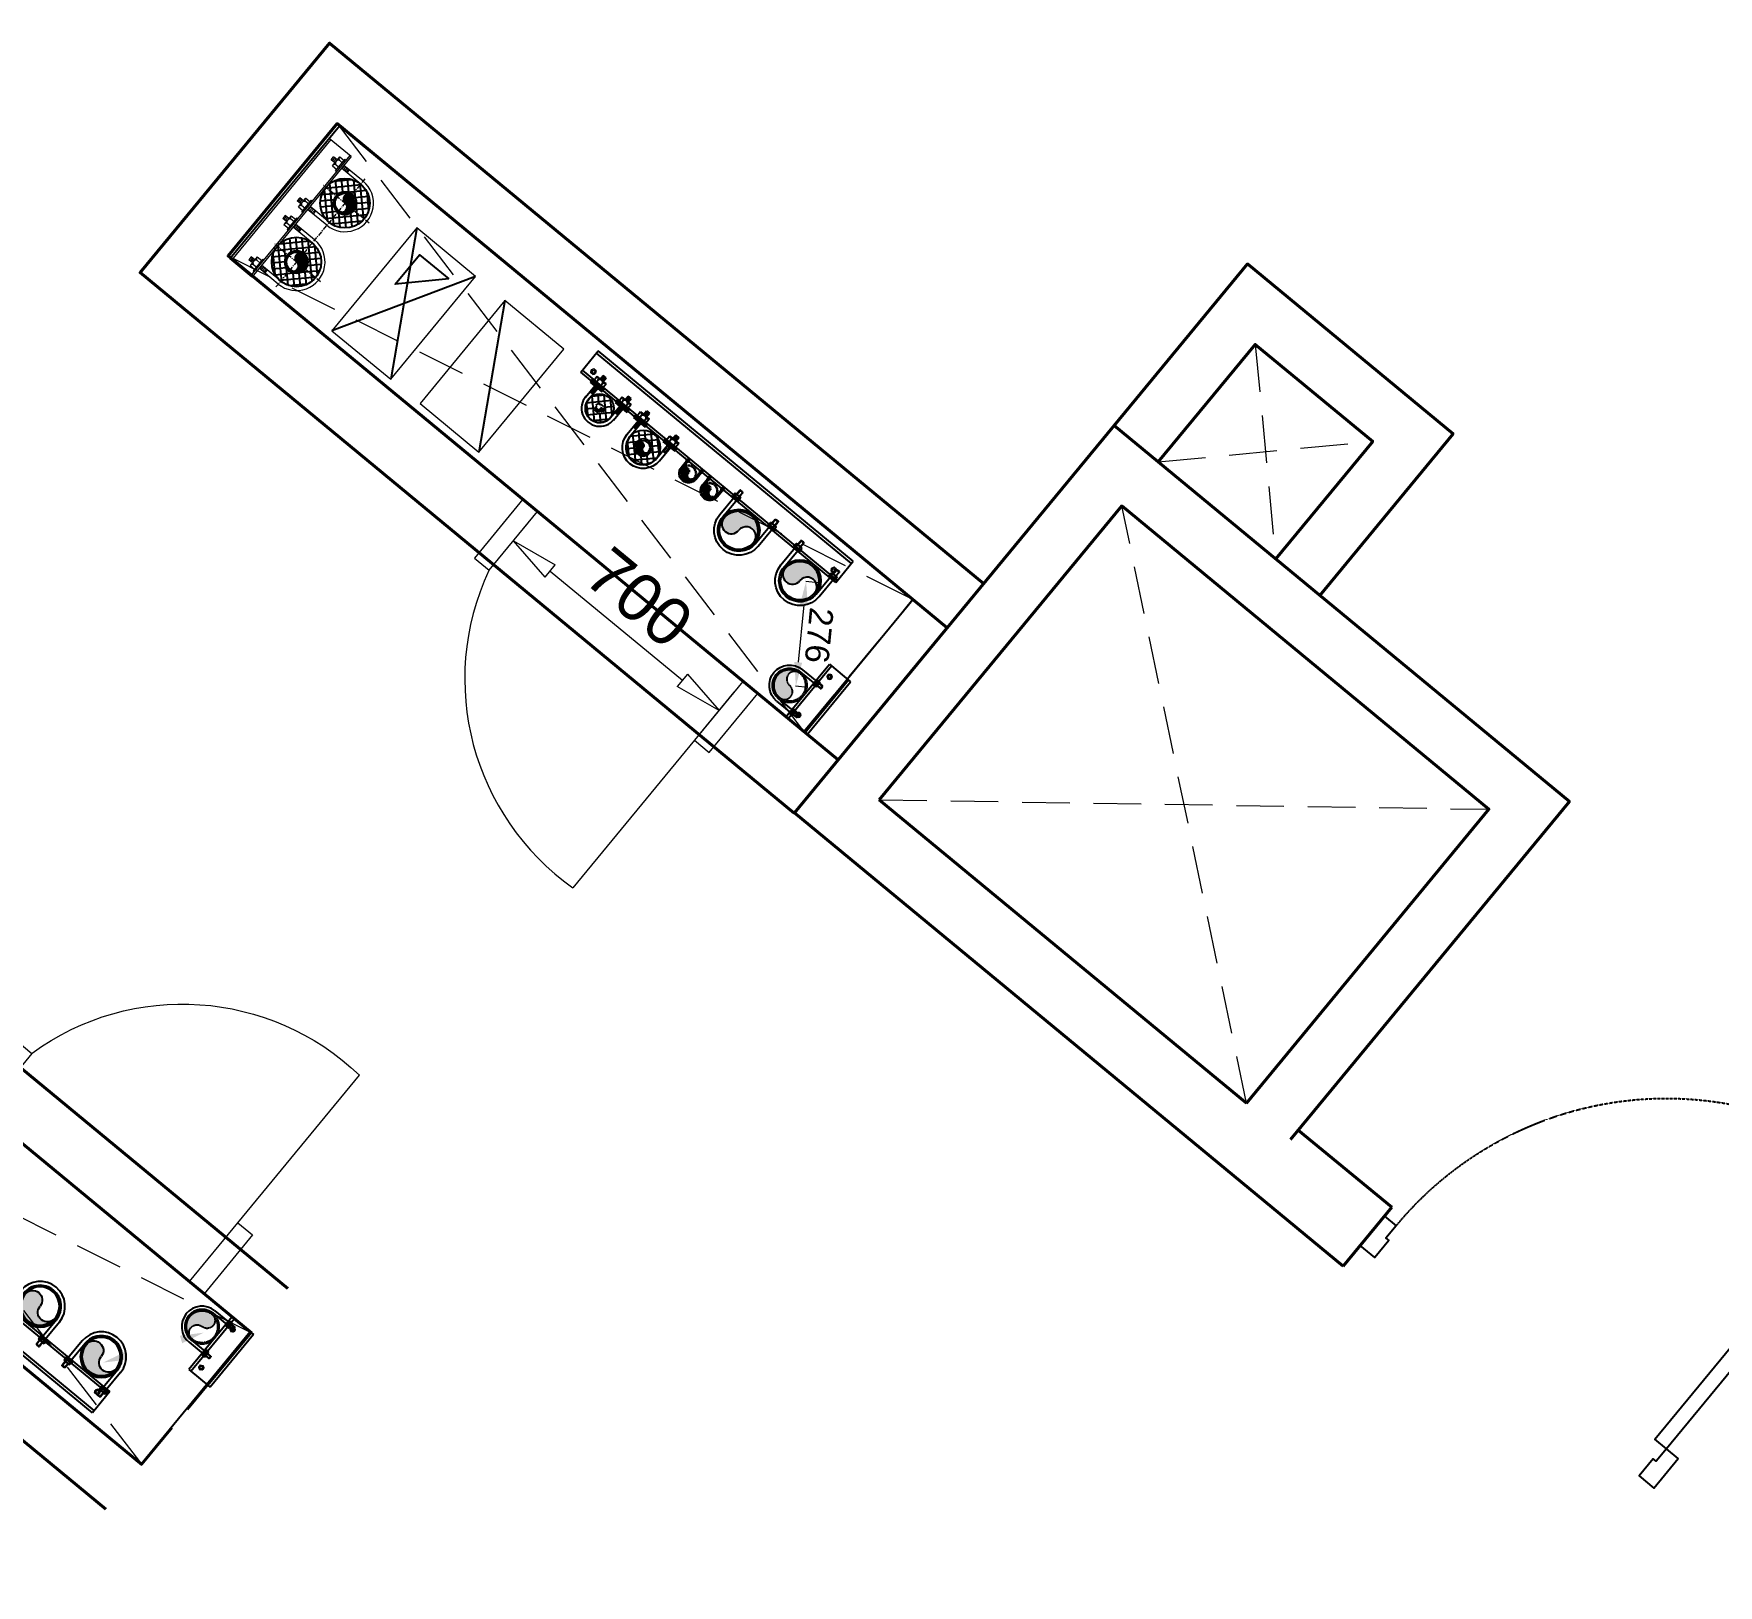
# Model space of a CAD drawing. Header units: millimetres. Extents: x -1307397 to 11565522512, y -626897 to 1138105.
# Drawn here: x 154376 to 158799, y 121976 to 126048 of the extents above; entities that cross this region are included whole.
import ezdxf

# ---------------------------------------------------------------- set-up
doc = ezdxf.new("R2010")
doc.units = ezdxf.units.MM
doc.header["$MEASUREMENT"] = 0
doc.set_wipeout_variables(frame=1)
for name, pattern in [('ACAD_ISO14W100', [24, 12, -3, 0, -3, 0, -3, 0, -3]), ('CENTER', [2, 1.25, -0.25, 0.25, -0.25]), ('COLD_WATER', [10.5, 6.5, -2, 0, -2]), ('HIDDEN', [0.375, 0.25, -0.125]), ('TYPICAL 2 +1 BEDROOM FRONT$0$DASHED2', [9.525, 6.35, -3.175]), ('VENT', [3, 2, -1])]:
    doc.linetypes.add(name, pattern=pattern)
for name, color, linetype in [('dien tich thong thuy', 3, 'Continuous'), ('KT-Tuong', 1, 'Continuous'), ('M-CHILLEDWTR-35CHW', 63, 'CHW'), ('M-GENERAL-15', 6, 'Continuous'), ('MEP-00-GENERAL-15', 6, 'Continuous'), ('MEP-H-N-CWATR-50CW', 3, 'COLD_WATER'), ('MEP-H-N-DRAIN-70', 142, 'Continuous'), ('MEP-H-N-FITTING-35', 2, 'Continuous'), ('MEP-H-N-HWATR-50HW', 14, 'HWS'), ('MEP-H-N-HWATR-50HWR', 200, 'ACAD_ISO14W100'), ('MEP-H-N-VENT-35VE', 2, 'VENT'), ('MEP-M-DUCT-15', 6, 'Continuous'), ('MEP-M-DUCT-25', 7, 'Continuous'), ('SPE-MEP-General', 71, 'Continuous'), ('TYPICAL 2 +1 BEDROOM FRONT$0$A-_DOOR----_E-', 32, 'Continuous')]:
    doc.layers.add(name, color=color, linetype=linetype)
for name, color, linetype, lineweight in [('khung layout', 8, 'Continuous', 9), ('KT-lomo nuoc', 3, 'HIDDEN', 5), ('KT-Net cat', 1, 'Continuous', 40), ('KT-Net cua', 87, 'Continuous', 9), ('SPE-MEP-HVAC', 140, 'Continuous', 0), ('SPE-MEP-M-SLAB OPENING', 4, 'Continuous', 0), ('SPE-MEP-M-WALL OPENING', 81, 'Continuous', 0), ('SPE-MEP-Plumbing', 90, 'Continuous', 0)]:
    doc.layers.add(name, color=color, linetype=linetype, lineweight=lineweight)
doc.styles.add('AUDIT_D_220808132811-16', font='txt')
doc.styles.get("Standard").update_dxf_attribs({"font": 'arial.ttf'})
doc.linetypes.add('CHW', pattern='A,10,-3.4,["CHW",AUDIT_D_220808132811-16,S=1.8,R=0,X=-2.8,Y=-0.77],-3.4', length=16.8)
doc.linetypes.add('HWS', pattern='A,8.75,-0.785714,["HWS",Standard,S=3,R=0,X=0,Y=-1.5],-10.214286,8.75', length=28.5)
doc.dimstyles.new('SPE-DIM25', dxfattribs={"dimscale": 25, "dimtxt": 2.5, "dimasz": 2.5, "dimexe": 1.25, "dimexo": 0.625, "dimtad": 1, "dimdec": 0, "dimtxsty": 'Standard', "dimcen": 2.5, "dimadec": 0, "dimazin": 0, "dimtfac": 1, "dimtdec": 0, "dimtmove": 0, "dimatfit": 3, "dimldrblk": 'CLOSEDBLANK', "dimfxl": 1, "dimarcsym": 0})
doc.dimstyles.new('SPE-DIM50', dxfattribs={"dimscale": 50, "dimtxt": 2.5, "dimasz": 2.5, "dimexe": 1.25, "dimexo": 0.625, "dimtad": 1, "dimdec": 0, "dimtxsty": 'Standard', "dimblk": 'CLOSEDBLANK', "dimcen": 2.5, "dimadec": 0, "dimazin": 0, "dimtfac": 1, "dimtdec": 0, "dimtmove": 0, "dimatfit": 3, "dimldrblk": 'CLOSEDBLANK', "dimfxl": 1, "dimarcsym": 0})

# ---------------------------------------------------------------- blocks, each defined once
blk = doc.blocks.new('*U145')
at = {"layer": 'TYPICAL 2 +1 BEDROOM FRONT$0$A-_DOOR----_E-'}
for points in [[(80, 920), (40, 920), (40, 0), (80, 0)], [(0, 0), (0, 0), (0, 0), (40, 0), (40, -42), (50, -42), (50, -100), (0, -100), (0, -100), (0, -100)], [(1000, 0), (1000, 0), (1000, 0), (960, 0), (960, -42), (950, -42), (950, -100), (1000, -100), (1000, -100), (1000, -100)]]:
    blk.add_lwpolyline(points, close=True, dxfattribs=at)
at = {"layer": 'TYPICAL 2 +1 BEDROOM FRONT$0$A-_DOOR----_E-', "color": 8, "linetype": 'TYPICAL 2 +1 BEDROOM FRONT$0$DASHED2', "ltscale": 0.1}
blk.add_arc((40, 0), 920, 0, 90, dxfattribs=at)
blk = doc.blocks.new('PCCCCC')
at = {"layer": 'KT-Net cat'}
for p, q in [((-44180.3, -46642.8, 0), (-44287.5, -46772.8, 0)), ((-44287.5, -46772.8, 0), (-42846.6, -47962, 0)), ((-42964.7, -47605.2, 0), (-42719.3, -47807.8, 0)), ((-42846.7, -47962.1, 0), (-42719.3, -47807.8, 0))]:
    blk.add_line(p, q, dxfattribs=at)
at = {"layer": 'KT-Net cua', "xscale": -0.9999999999999997, "rotation": 320.4661600781523}
blk.add_blockref('*U145', (-41967.2, -48467.5), dxfattribs=at)
blk = doc.blocks.new('*U586')
at = {"color": 0}
blk.add_lwpolyline([(0, 0), (350, 0), (350, 200), (0, 200)], close=True, dxfattribs=at)
at = {"layer": 'MEP-M-DUCT-15'}
blk.add_lwpolyline([(50, 150), (150, 50), (50, 50), (50, 150)], dxfattribs=at)
for points in [[(50, 50), (50, 150), (150, 50), (50, 50)], [(150, 50), (300, 150), (50, 150), (150, 50)]]:
    blk.add_solid(points, dxfattribs=at)
at = {"layer": 'MEP-M-DUCT-25'}
for p, q in [((0, 200), (350, 0)), ((0, 0), (350, 200))]:
    blk.add_line(p, q, dxfattribs=at)
blk = doc.blocks.new('*U587')
at = {"color": 0}
blk.add_lwpolyline([(0, 0), (350, 0), (350, 200), (0, 200)], close=True, dxfattribs=at)
at = {"layer": 'MEP-M-DUCT-15'}
for points in [[(50, 50), (50, 150), (150, 50), (50, 50)], [(300, 150), (50, 150), (150, 50), (300, 150)]]:
    blk.add_solid(points, dxfattribs=at)
at = {"layer": 'MEP-M-DUCT-25'}
blk.add_line((0, 0), (350, 200), dxfattribs=at)
blk = doc.blocks.new('*U602')
at = {"color": 0, "linetype": 'Continuous'}
for p, q in [((-6.5, 3.8), (0, 7.5)), ((-6.5, -3.8), (-6.5, 3.8)), ((6.5, 3.8), (0, 7.5)), ((6.5, -3.8), (6.5, 3.8)), ((-6.5, -3.8), (0, -7.5)), ((6.5, -3.8), (0, -7.5))]:
    blk.add_line(p, q, dxfattribs=at)
for radius in [6.5, 3.4]:
    blk.add_circle((0, 0), radius, dxfattribs=at)
blk.add_arc((0, 0), 4, 250, 160, dxfattribs=at)
blk = doc.blocks.new('*U564')
at = {"layer": 'MEP-00-GENERAL-15'}
for p, q in [((-1567.7, 0), (-700, 0)), ((-1567.7, 0), (-1567.7, -72.2)), ((-700, 0), (-700, -72.2)), ((-1567.7, -7.2), (-700, -7.2)), ((-1567.7, -65), (-700, -65)), ((-1567.7, -72.2), (-700, -72.2))]:
    blk.add_line(p, q, dxfattribs=at)
at = {"layer": 'khung layout', "xscale": -1, "rotation": 270}
for p in [(-1542.7, -21.9), (-725, -21.9)]:
    blk.add_blockref('*U602', p, dxfattribs=at)
blk = doc.blocks.new('nut3f')
at = {"linetype": 'Continuous'}
for p, q in [((3.9, 14.7), (3, 13.1)), ((14.9, 7.5), (4.1, 7.5)), ((3.9, -14.7), (3, -13.1)), ((14.9, -7.5), (4.1, -7.5))]:
    blk.add_line(p, q, dxfattribs=at)
blk.add_lwpolyline([(0, -16.5), (3, -16.5), (3, 16.5), (0, 16.5)], close=True)
for points in [[(4.1, 15, 0.295391), (4.1, 7.5, 0.147477), (4.1, -7.5, 0.295391), (4.1, -15)], [(14.9, -15, 0.295391), (14.9, -7.5, 0.147477), (14.9, 7.5, 0.295391), (14.9, 15, 0.295391)]]:
    blk.add_lwpolyline(points, format="xyb", dxfattribs=at)
for points in [[(3, -13.1), (3, 13.1)], [(4.1, 15), (14.9, 15)], [(15.1, 14.7), (16, 13.1), (16, -13.1), (15.1, -14.7)], [(16, -13.1), (16, 13.1)], [(14.9, -15), (4.1, -15)]]:
    blk.add_lwpolyline(points, dxfattribs=at)
blk = doc.blocks.new('A$C7E1B1627')
for p, q in [((5.4, 9.9, 0), (5.4, -3.5, 0)), ((15.6, 9.9, 0), (5.4, 9.9, 0)), ((6.4, 9.9, 0), (6.4, -3.5, 0)), ((14.5, 9.9, 0), (14.5, -3.5, 0)), ((15.6, -3.5, 0), (15.6, 9.9, 0)), ((5.4, -3.5, 0), (15.6, -3.5, 0)), ((6.9, -5, 0), (5.4, -3.5, 0)), ((5.4, -3.5, 0), (15.6, -3.5, 0)), ((14, -5, 0), (6.9, -5, 0)), ((15.6, -3.5, 0), (14, -5, 0))]:
    blk.add_line(p, q)
at = {"xscale": 0.6346153849304894, "yscale": 0.6350852196133432, "zscale": 0.6346153849304894, "rotation": 270}
blk.add_blockref('nut3f', (10.5, 20, 0), dxfattribs=at)
blk = doc.blocks.new('M80')
at = {"extrusion": (0, 0, -1)}
for p, q in [((0, 53.4), (-48, 53.4)), ((0, 45.2), (-48, 45.2)), ((0, -45.2), (-48, -45.2)), ((0, -53.4), (-48, -53.4))]:
    blk.add_line(p, q, dxfattribs=at)
for radius in [53.4, 45.2]:
    blk.add_arc((0, 0), radius, 90, 270, dxfattribs=at)
at = {"extrusion": (0, 0, -1), "xscale": -0.8181818181818181, "yscale": 0.8181818181818181, "zscale": 0.8181818181818181, "rotation": 89.99999494931724}
blk.add_blockref('A$C7E1B1627', (64.3, 57.9, 0), dxfattribs=at)
at = {"xscale": -0.8181818181818181, "yscale": 0.8181818181818181, "zscale": -0.8181818181818181, "rotation": 270.0000050506828}
blk.add_blockref('A$C7E1B1627', (-64.3, -57.9, 0), dxfattribs=at)
blk = doc.blocks.new('A$C2E6932DA')
blk.add_wipeout([(55.2, 0), (54.8, -6.9), (53.5, -13.7), (51.4, -20.3), (48.4, -26.6), (44.7, -32.5), (40.3, -37.8), (35.2, -42.6), (29.6, -46.6), (23.5, -50), (17.1, -52.5), (10.4, -54.3), (3.5, -55.1), (-3.5, -55.1), (-10.4, -54.3), (-17.1, -52.5), (-23.5, -50), (-29.6, -46.6), (-35.2, -42.6), (-40.3, -37.8), (-44.7, -32.5), (-48.4, -26.6), (-51.4, -20.3), (-53.5, -13.7), (-54.8, -6.9), (-55.2, 0), (-54.8, 6.9), (-53.5, 13.7), (-51.4, 20.3), (-48.4, 26.6), (-44.7, 32.5), (-40.3, 37.8), (-35.2, 42.6), (-29.6, 46.6), (-23.5, 50), (-17.1, 52.5), (-10.4, 54.3), (-3.5, 55.1), (3.5, 55.1), (10.4, 54.3), (17.1, 52.5), (23.5, 50), (29.6, 46.6), (35.2, 42.6), (40.3, 37.8), (44.7, 32.5), (48.4, 26.6), (51.4, 20.3), (53.5, 13.7), (54.8, 6.9)])
h = blk.add_hatch(color=256)
edge = h.paths.add_edge_path()
edge.add_arc((25.4, 0), 25.4, 0, 180)
edge.add_arc((-25.4, 0), 25.4, -180, 0, ccw=False)
edge.add_arc((0, 0), 50.8, 0, 180, ccw=False)
for radius in [55.2, 50.8]:
    blk.add_circle((0, 0), radius)
for centre, radius, start, end in [((0, 0), 50.8, 0, 180), ((25.4, 0), 25.4, 0, 180), ((-25.4, 0), 25.4, 180, 0)]:
    blk.add_arc(centre, radius, start, end)
blk = doc.blocks.new('Pipe-DN32')
for points in [[(-62, -50, 1), (-80, -50)], [(-98, -50, 0.414214), (-80, -68), (-80, -50, -1)], [(-62, -50), (-80, -50), (-80, -68, 0.414214)]]:
    blk.add_hatch(color=256).paths.add_polyline_path(points)
at = {"layer": 'M-GENERAL-15'}
h = blk.add_hatch(dxfattribs=at)
h.set_pattern_fill('ANSI37', color=256, scale=5, style=0)
h.set_pattern_definition([(45, (520, 1422.5), (-11.22532, 11.22532), []), (135, (520, 1422.5), (-11.22532, -11.22532), [])])
edge = h.paths.add_edge_path()
edge.add_arc((-80, -50), 45, 0, 360)
edge = h.paths.add_edge_path(flags=17)
edge.add_arc((-80, -50), 22.5, 0, 360)
for radius in [22.5, 18]:
    blk.add_circle((-80, -50), radius)
for centre, start, end in [((-71, -50), 0, 180), ((-89, -50), 180, 0)]:
    blk.add_arc(centre, 9, start, end)
at = {"layer": 'M-CHILLEDWTR-35CHW'}
blk.add_circle((-80, -50), 45, dxfattribs=at)
at = {"layer": 'MEP-H-N-FITTING-35'}
for p, q in [((-150, 2.5), (-150, -5)), ((-110, 2.5), (-150, 2.5)), ((-145, 17.5), (-145, 2.5)), ((-115, 17.5), (-145, 17.5)), ((-137.5, 2.5), (-137.5, 12.4)), ((-125, 30), (-135, 30)), ((-135, 17.5), (-135, 30)), ((-125, 25.8), (-135, 25.8)), ((-125, 21.7), (-135, 21.7)), ((-125, 17.5), (-125, 30)), ((-122.5, 2.5), (-122.5, 12.4)), ((-115, 17.5), (-115, 2.5)), ((-110, 2.5), (-110, -5)), ((-50, 2.5), (-50, -5)), ((-10, 2.5), (-50, 2.5)), ((-45, 17.5), (-45, 2.5)), ((-15, 17.5), (-45, 17.5)), ((-37.5, 2.5), (-37.5, 12.4)), ((-25, 30), (-35, 30)), ((-35, 17.5), (-35, 30)), ((-25, 25.8), (-35, 25.8)), ((-25, 21.7), (-35, 21.7)), ((-25, 17.5), (-25, 30)), ((-22.5, 2.5), (-22.5, 12.4)), ((-15, 17.5), (-15, 2.5)), ((-10, 2.5), (-10, -5)), ((-110, -5), (-150, -5)), ((-135, -50), (-135, -4.6)), ((-125, -7.6), (-135, -7.6)), ((-125, -12.1), (-135, -12.1)), ((-125, -16.6), (-135, -16.6)), ((-125, -21.1), (-135, -21.1)), ((-125, -24.6), (-135, -24.6)), ((-125, -50), (-125, -4.6)), ((-10, -5), (-50, -5)), ((-35, -50), (-35, -4.6)), ((-25, -7.6), (-35, -7.6)), ((-25, -12.1), (-35, -12.1)), ((-25, -16.6), (-35, -16.6)), ((-25, -21.1), (-35, -21.1)), ((-25, -24.6), (-35, -24.6)), ((-25, -50), (-25, -4.6))]:
    blk.add_line(p, q, dxfattribs=at)
for centre, radius, start, end in [((-144.1, 10.7), 6.83, 14.3721, 97.4324), ((-130, 9.4), 8.08, 21.8045, 158.1955), ((-115.9, 10.7), 6.83, 82.5676, 165.6279), ((-44.1, 10.7), 6.83, 14.3721, 97.4324), ((-30, 9.4), 8.08, 21.8045, 158.1955), ((-15.9, 10.7), 6.83, 82.5676, 165.6279), ((-80, -50), 55, 180, 0), ((-80, -50), 45, 180, 0)]:
    blk.add_arc(centre, radius, start, end, dxfattribs=at)
blk = doc.blocks.new('*U601')
blk.add_blockref('Pipe-DN32', (172.5, 5))
blk = doc.blocks.new('Pipe-DN20')
for points in [[(-80, -38.5, -0.908893), (-90.5, -38.5, 0.386545), (-80, -48)], [(-69.5, -38.5, 0.908893), (-80, -38.5)], [(-69.5, -38.5), (-80, -38.5), (-80, -48, 0.386545)]]:
    blk.add_hatch(color=256).paths.add_polyline_path(points)
at = {"layer": 'M-GENERAL-15'}
h = blk.add_hatch(dxfattribs=at)
h.set_pattern_fill('ANSI37', color=256, scale=5, style=0)
h.set_pattern_definition([(45, (520, 1435), (-11.22532, 11.22532), []), (135, (520, 1435), (-11.22532, -11.22532), [])])
edge = h.paths.add_edge_path()
edge.add_arc((-80, -37.5), 37.5, 0, 360)
edge = h.paths.add_edge_path(flags=17)
edge.add_arc((-80, -37.5), 12.5, 0, 360)
for radius in [12.5, 10.5]:
    blk.add_circle((-80, -37.5), radius)
for centre, start, end in [((-85.2, -38), 185.465, 354.535), ((-74.8, -39), 5.465, 174.535)]:
    blk.add_arc(centre, 5.25, start, end)
at = {"layer": 'M-CHILLEDWTR-35CHW'}
blk.add_circle((-80, -37.5), 37.5, dxfattribs=at)
at = {"layer": 'MEP-H-N-FITTING-35'}
for p, q in [((-142.5, 7.5), (-142.5, 0)), ((-102.5, 0), (-142.5, 0)), ((-137.5, 22.5), (-137.5, 7.5)), ((-130, 7.5), (-130, 17.4)), ((-117.5, 35), (-127.5, 35)), ((-127.5, 22.5), (-127.5, 35)), ((-117.5, 30.8), (-127.5, 30.8)), ((-117.5, 26.7), (-127.5, 26.7)), ((-127.5, -38.5), (-127.5, 0)), ((-117.5, 22.5), (-117.5, 35)), ((-117.5, -38.5), (-117.5, 0)), ((-115, 7.5), (-115, 17.4)), ((-107.5, 22.5), (-107.5, 7.5)), ((-102.5, 7.5), (-102.5, 0)), ((-57.5, 7.5), (-57.5, 0)), ((-17.5, 0), (-57.5, 0)), ((-52.5, 22.5), (-52.5, 7.5)), ((-45, 7.5), (-45, 17.4)), ((-32.5, 35), (-42.5, 35)), ((-42.5, 22.5), (-42.5, 35)), ((-32.5, 30.8), (-42.5, 30.8)), ((-32.5, 26.7), (-42.5, 26.7)), ((-42.5, -38.5), (-42.5, 0)), ((-32.5, 22.5), (-32.5, 35)), ((-32.5, -38.5), (-32.5, 0)), ((-30, 7.5), (-30, 17.4)), ((-22.5, 22.5), (-22.5, 7.5)), ((-17.5, 7.5), (-17.5, 0)), ((-117.5, -2.6), (-127.5, -2.6)), ((-117.5, -7.1), (-127.5, -7.1)), ((-117.5, -11.6), (-127.5, -11.6)), ((-117.5, -16.1), (-127.5, -16.1)), ((-117.5, -19.6), (-127.5, -19.6)), ((-32.5, -2.6), (-42.5, -2.6)), ((-32.5, -7.1), (-42.5, -7.1)), ((-32.5, -11.6), (-42.5, -11.6)), ((-32.5, -16.1), (-42.5, -16.1)), ((-32.5, -19.6), (-42.5, -19.6))]:
    blk.add_line(p, q, dxfattribs=at)
at = {"layer": 'MEP-H-N-FITTING-35', "linetype": 'Continuous'}
for p, q in [((-102.5, 7.5), (-142.5, 7.5)), ((-107.5, 22.5), (-137.5, 22.5)), ((-17.5, 7.5), (-57.5, 7.5)), ((-22.5, 22.5), (-52.5, 22.5))]:
    blk.add_line(p, q, dxfattribs=at)
at = {"layer": 'MEP-H-N-FITTING-35'}
for centre, radius, start, end in [((-136.6, 15.8), 6.83, 14.3721, 97.4324), ((-122.5, 14.4), 8.08, 21.8045, 158.1955), ((-108.4, 15.8), 6.83, 82.5676, 165.6279), ((-51.6, 15.8), 6.83, 14.3721, 97.4324), ((-37.5, 14.4), 8.08, 21.8045, 158.1955), ((-23.4, 15.8), 6.83, 82.5676, 165.6279), ((-80, -37.5), 47.5, 178.678, 1.322), ((-80, -37.5), 37.5, 178.5121, 1.4879)]:
    blk.add_arc(centre, radius, start, end, dxfattribs=at)
blk = doc.blocks.new('*U598')
blk.add_blockref('Pipe-DN20', (170, 0))
blk = doc.blocks.new('m110')
at = {"extrusion": (0, 0, -1)}
for p, q in [((0, 65.2), (-59.1, 65.2)), ((0, 55.2), (-59.1, 55.2)), ((0, -55.2), (-59.1, -55.2)), ((0, -65.2), (-59.1, -65.2))]:
    blk.add_line(p, q, dxfattribs=at)
for radius in [65.3, 55.2]:
    blk.add_arc((0, 0), radius, 90, 270, dxfattribs=at)
at = {"zscale": -1, "rotation": 269.9999949493172}
blk.add_blockref('A$C7E1B1627', (-79.1, 70.7, 0), dxfattribs=at)
at = {"extrusion": (0, 0, -1), "rotation": 90.00000505068277}
blk.add_blockref('A$C7E1B1627', (79.1, -70.7, 0), dxfattribs=at)
blk = doc.blocks.new('CHILLED-DN50')
at = {"layer": 'M-CHILLEDWTR-35CHW'}
for points in [[(-100, -96), (-100, -70, -1), (-126, -70, 0.414214)], [(-100, -70), (-74, -70, 1)], [(-100, -96, 0.414214), (-74, -70), (-100, -70)], [(74, -70, 1), (100, -70), (100, -96, -0.414214)], [(100, -70), (126, -70, 1)], [(100, -96, 0.414214), (126, -70), (100, -70)]]:
    blk.add_hatch(color=256, dxfattribs=at).paths.add_polyline_path(points)
at = {"layer": 'M-GENERAL-15'}
h = blk.add_hatch(dxfattribs=at)
h.set_pattern_fill('ANSI37', color=256, scale=5, style=0)
h.set_pattern_definition([(45, (500, 1402.5), (-11.22532, 11.22532), []), (135, (500, 1402.5), (-11.22532, -11.22532), [])])
edge = h.paths.add_edge_path()
edge.add_arc((-100, -70), 65, 0, 360)
edge = h.paths.add_edge_path(flags=17)
edge.add_arc((-100, -70), 30, 0, 360)
h = blk.add_hatch(dxfattribs=at)
h.set_pattern_fill('ANSI37', color=256, scale=5, style=0)
h.set_pattern_definition([(135, (-500, 1402.5), (11.22532, 11.22532), []), (45, (-500, 1402.5), (11.22532, -11.22532), [])])
edge = h.paths.add_edge_path()
edge.add_arc((100, -70), 65, 0, 360)
edge = h.paths.add_edge_path(flags=17)
edge.add_arc((100, -70), 30, 0, 360)
for p, q in [((205, 70), (-205, 70)), ((-205, -5), (-205, 70)), ((205, 65), (-205, 65)), ((205, -5), (205, 70)), ((205, 0), (-205, 0)), ((-190, 2.9), (-190, 0.4)), ((-150, 2.9), (-190, 2.9)), ((-185, 17.9), (-185, 2.9)), ((-155, 17.9), (-185, 17.9)), ((-177.5, 2.9), (-177.5, 12.8)), ((-165, 30.4), (-175, 30.4)), ((-175, 17.9), (-175, 30.4)), ((-165, 26.1), (-175, 26.1)), ((-165, 22.1), (-175, 22.1)), ((-165, 17.9), (-165, 30.4)), ((-162.5, 2.9), (-162.5, 12.8)), ((-155, 17.9), (-155, 2.9)), ((-150, 2.9), (-150, 0.4)), ((-50, 2.9), (-50, 0.4)), ((-10, 2.9), (-50, 2.9)), ((-45, 17.9), (-45, 2.9)), ((-15, 17.9), (-45, 17.9)), ((-37.5, 2.9), (-37.5, 12.8)), ((-25, 30.4), (-35, 30.4)), ((-35, 17.9), (-35, 30.4)), ((-25, 26.1), (-35, 26.1)), ((-25, 22.1), (-35, 22.1)), ((-25, 17.9), (-25, 30.4)), ((-22.5, 2.9), (-22.5, 12.8)), ((-15, 17.9), (-15, 2.9)), ((-10, 2.9), (-10, 0.4)), ((10, 2.9), (10, 0.4)), ((10, 2.9), (50, 2.9)), ((15, 17.9), (15, 2.9)), ((15, 17.9), (45, 17.9)), ((22.5, 2.9), (22.5, 12.8)), ((25, 30.4), (35, 30.4)), ((25, 17.9), (25, 30.4)), ((25, 26.1), (35, 26.1)), ((25, 22.1), (35, 22.1)), ((35, 17.9), (35, 30.4)), ((37.5, 2.9), (37.5, 12.8)), ((45, 17.9), (45, 2.9)), ((50, 2.9), (50, 0.4)), ((150, 2.9), (150, 0.4)), ((150, 2.9), (190, 2.9)), ((155, 17.9), (155, 2.9)), ((155, 17.9), (185, 17.9)), ((162.5, 2.9), (162.5, 12.8)), ((165, 30.4), (175, 30.4)), ((165, 17.9), (165, 30.4)), ((165, 26.1), (175, 26.1)), ((165, 22.1), (175, 22.1)), ((175, 17.9), (175, 30.4)), ((177.5, 2.9), (177.5, 12.8)), ((185, 17.9), (185, 2.9)), ((190, 2.9), (190, 0.4)), ((205, -5), (-205, -5)), ((-175, -70), (-175, -5)), ((-165, -7.2), (-175, -7.2)), ((-165, -11.7), (-175, -11.7)), ((-165, -16.2), (-175, -16.2)), ((-165, -20.7), (-175, -20.7)), ((-165, -24.2), (-175, -24.2)), ((-165, -70), (-165, -5)), ((-35, -70), (-35, -5)), ((-25, -7.2), (-35, -7.2)), ((-25, -11.7), (-35, -11.7)), ((-25, -16.2), (-35, -16.2)), ((-25, -20.7), (-35, -20.7)), ((-25, -24.2), (-35, -24.2)), ((-25, -70), (-25, -5)), ((25, -70), (25, -5)), ((25, -7.2), (35, -7.2)), ((25, -11.7), (35, -11.7)), ((25, -16.2), (35, -16.2)), ((25, -20.7), (35, -20.7)), ((25, -24.2), (35, -24.2)), ((35, -70), (35, -5)), ((165, -70), (165, -5)), ((165, -7.2), (175, -7.2)), ((165, -11.7), (175, -11.7)), ((165, -16.2), (175, -16.2)), ((165, -20.7), (175, -20.7)), ((165, -24.2), (175, -24.2)), ((175, -70), (175, -5))]:
    blk.add_line(p, q)
at = {"color": 8, "linetype": 'CENTER', "ltscale": 10}
for p, q in [((-100, -152), (-100, 3.5)), ((100, -152), (100, 3.5)), ((182.8, -70), (-184.5, -70))]:
    blk.add_line(p, q, dxfattribs=at)
for centre, radius, start, end in [((-184.1, 11.1), 6.83, 14.3721, 97.4324), ((-170, 9.8), 8.08, 21.8045, 158.1955), ((-155.9, 11.1), 6.83, 82.5676, 165.6279), ((-44.1, 11.1), 6.83, 14.3721, 97.4324), ((-30, 9.8), 8.08, 21.8045, 158.1955), ((-15.9, 11.1), 6.83, 82.5676, 165.6279), ((15.9, 11.1), 6.83, 14.3721, 97.4324), ((30, 9.8), 8.08, 21.8045, 158.1955), ((44.1, 11.1), 6.83, 82.5676, 165.6279), ((155.9, 11.1), 6.83, 14.3721, 97.4324), ((170, 9.8), 8.08, 21.8045, 158.1955), ((184.1, 11.1), 6.83, 82.5676, 165.6279), ((-100, -70), 75, 180, 0), ((100, -70), 75, 180, 0)]:
    blk.add_arc(centre, radius, start, end)
at = {"color": 2}
for centre, start, end in [((-113, -70), 180, 0), ((-87, -70), 0, 180), ((87, -70), 180, 0), ((113, -70), 0, 180)]:
    blk.add_arc(centre, 13, start, end, dxfattribs=at)
at = {"layer": 'M-CHILLEDWTR-35CHW'}
for centre, radius in [((-100, -70), 65), ((-100, -70), 30), ((-100, -70), 26), ((100, -70), 65), ((100, -70), 30), ((100, -70), 26)]:
    blk.add_circle(centre, radius, dxfattribs=at)
blk = doc.blocks.new('*U597')
blk.add_blockref('CHILLED-DN50', (205, 5))
blk = doc.blocks.new('*U565')
at = {"layer": 'MEP-00-GENERAL-15'}
for p, q in [((-1638.8, 0), (-1459.5, 0)), ((-1638.8, 0), (-1638.8, -72.2)), ((-1459.5, 0), (-1459.5, -72.2)), ((-1638.8, -7.2), (-1459.5, -7.2)), ((-1638.8, -65), (-1459.5, -65)), ((-1638.8, -72.2), (-1459.5, -72.2))]:
    blk.add_line(p, q, dxfattribs=at)
at = {"layer": 'khung layout', "xscale": -1, "rotation": 270}
for p in [(-1613.8, -21.9), (-1484.5, -21.9)]:
    blk.add_blockref('*U602', p, dxfattribs=at)
blk = doc.blocks.new('*D579')
at = {"layer": 'Defpoints', "color": 0, "transparency": 16777216}
for p in [(-45885.5, 1549767.7, 0), (-45731.4, 1549538.5, 0), (-45717.6, 1549547.7)]:
    blk.add_point(p, dxfattribs=at)
at = {"layer": 'SPE-MEP-HVAC', "color": 0, "lineweight": -2, "transparency": 16777216}
for p, q in [((-45872.6, 1549776.4), (-45845.8, 1549794.4)), ((-45836.9, 1549725.1), (-45752.5, 1549599.6)), ((-45718.5, 1549547.2), (-45691.7, 1549565.2))]:
    blk.add_line(p, q, dxfattribs=at)
at = {"layer": 'SPE-MEP-HVAC', "color": 0, "transparency": 16777216}
for points in [[(-45828.2, 1549730.9), (-45845.5, 1549719.2), (-45871.8, 1549776.9)], [(-45743.9, 1549605.4), (-45761.2, 1549593.8), (-45717.6, 1549547.7)]]:
    blk.add_solid(points, dxfattribs=at)
at = {"layer": 'SPE-MEP-HVAC', "color": 0, "transparency": 16777216, "insert": (-45755.3, 1549688.9), "char_height": 62.5, "attachment_point": 5, "rotation": 303.9167}
blk.add_mtext('276', dxfattribs=at)
blk = doc.blocks.new('_ClosedBlank')
at = {"linetype": 'ByBlock', "lineweight": -2}
for p, q in [((-1, 0.167), (0, 0)), ((-1, 0.167), (-1, -0.167)), ((0, 0), (-1, -0.167))]:
    blk.add_line(p, q, dxfattribs=at)
blk = doc.blocks.new('*D578')
at = {"layer": 'Defpoints', "color": 0, "transparency": 16777216}
for p in [(-46532.3, 1549368.3, 0), (-45832.3, 1549369.8), (-45832.3, 1549255, 0)]:
    blk.add_point(p, dxfattribs=at)
at = {"layer": 'SPE-MEP-Plumbing', "color": 0, "lineweight": -2, "transparency": 16777216}
for p, q in [((-46532.3, 1549399.6), (-46532.3, 1549432.3)), ((-45832.3, 1549286.2), (-45832.3, 1549432.3)), ((-46407.3, 1549369.8), (-45957.3, 1549369.8))]:
    blk.add_line(p, q, dxfattribs=at)
at = {"layer": 'SPE-MEP-Plumbing', "color": 0, "lineweight": -2, "transparency": 16777216, "xscale": 125, "yscale": 125, "zscale": 125, "rotation": 180}
blk.add_blockref('_ClosedBlank', (-46532.3, 1549369.8), dxfattribs=at)
at = {"layer": 'SPE-MEP-Plumbing', "color": 0, "lineweight": -2, "transparency": 16777216, "xscale": 125, "yscale": 125, "zscale": 125}
blk.add_blockref('_ClosedBlank', (-45832.3, 1549369.8), dxfattribs=at)
at = {"layer": 'SPE-MEP-Plumbing', "color": 0, "transparency": 16777216, "insert": (-46182.3, 1549464.8), "char_height": 125, "attachment_point": 5}
blk.add_mtext('700', dxfattribs=at)
blk = doc.blocks.new('*U624')
at = {"linetype": 'HIDDEN', "ltscale": 500}
for p, q in [((-915.2, -403.1), (-503.9, 1143.9)), ((-1419, 740.8), (0, 0))]:
    blk.add_line(p, q, dxfattribs=at)
blk.add_lwpolyline([(-915.2, -403.1), (-1419, 740.8), (-503.9, 1143.9), (0, 0)], close=True, dxfattribs=at)
blk = doc.blocks.new('*U615')
at = {"layer": 'KT-lomo nuoc', "ltscale": 500}
for p, q in [((254.7, 308.4), (308.4, -254.7)), ((563.1, 53.7), (0, 0))]:
    blk.add_line(p, q, dxfattribs=at)
blk.add_lwpolyline([(254.7, 308.4), (563.1, 53.7), (308.4, -254.7), (0, 0)], close=True, dxfattribs=at)
blk = doc.blocks.new('trucktnuoctang36')
at = {"layer": 'KT-lomo nuoc', "linetype": 'HIDDEN', "xscale": -0.9999999999999997, "rotation": 10.8976534755902}
blk.add_blockref('*U615', (23998.6, 5863.6, 0), dxfattribs=at)
at = {"layer": 'SPE-MEP-HVAC', "linetype": 'HIDDEN', "ltscale": 1000, "xscale": -1, "rotation": 254.2212213649985}
blk.add_blockref('*U624', (23340, 5694.2, 0), dxfattribs=at)
blk = doc.blocks.new('*U625')
at = {"layer": 'KT-lomo nuoc', "ltscale": 500}
for p, q in [((1248.4, 1511.7), (347, -286.5)), ((1595.3, 1225.1), (0, 0))]:
    blk.add_line(p, q, dxfattribs=at)
blk.add_lwpolyline([(1248.4, 1511.7), (1595.3, 1225.1), (347, -286.5), (0, 0)], close=True, dxfattribs=at)
blk = doc.blocks.new('hotel typical riser-1 room')
at = {"layer": 'SPE-MEP-Plumbing'}
blk.add_line((-45832.3, 1549268.5, 0), (-45832.3, 1548766.5, 0), dxfattribs=at)
at = {"layer": 'SPE-MEP-Plumbing', "elevation": 0}
for points in [[(-46532.3, 1549469.8), (-46582.3, 1549469.8), (-46582.3, 1549269.8), (-46532.3, 1549269.8)], [(-45782.3, 1549468.5), (-45832.3, 1549468.5), (-45832.3, 1549268.5), (-45782.3, 1549268.5)]]:
    blk.add_lwpolyline(points, close=True, dxfattribs=at)
at = {"layer": 'SPE-MEP-Plumbing'}
blk.add_arc((-45882.1, 1549436.2, 0), 671.5, 194.4562, 274.2468, dxfattribs=at)
at = {"extrusion": (6.72058e-32, 1.41421e-16, -1), "xscale": -1, "rotation": 180}
blk.add_blockref('*U564', (47377.4, 1549823.8, 0), dxfattribs=at)
at = {"layer": 'MEP-H-N-FITTING-35', "extrusion": (-6.62337e-09, 2.47174e-08, 1)}
for p, xscale, yscale, zscale, rotation in [((-46290.4, 1549798.8, 0.1), 0.464555052790362, 0.464555052790362, 0.464555052790362, 270.0014976114773), ((-46217.7, 1549798.8, 0.1), 0.4645550527903619, 0.4645550527903619, 0.4645550527903619, 270.0014976114774)]:
    blk.add_blockref('M80', p, dxfattribs=dict(at, xscale=xscale, yscale=yscale, zscale=zscale, rotation=rotation))
at = {"layer": 'MEP-H-N-FITTING-35', "rotation": 269.9999562477321}
for p in [(-46093, 1549767.7, 0), (-46093, 1549767.7, 0), (-45885, 1549767.7, 0), (-45885, 1549767.7, 0)]:
    blk.add_blockref('m110', p, dxfattribs=at)
at = {"layer": 'MEP-H-N-HWATR-50HW', "xscale": -1}
blk.add_blockref('*U601', (-46332.6, 1549820.5, 0), dxfattribs=at)
at = {"layer": 'MEP-H-N-HWATR-50HWR'}
blk.add_blockref('*U598', (-46669, 1549819.8, 0), dxfattribs=at)
at = {"layer": 'MEP-H-N-VENT-35VE', "linetype": 'Continuous', "extrusion": (7.07107e-17, -7.07107e-17, -1), "xscale": -0.81893382352941, "yscale": 0.81893382352941, "zscale": -0.81893382352941, "rotation": 269.9999562477319}
blk.add_blockref('A$C2E6932DA', (45731.4, 1549538.5, 0), dxfattribs=at)
at = {"layer": 'SPE-MEP-M-SLAB OPENING', "rotation": 90}
blk.add_blockref('*U597', (-47502.3, 1549466.9, 0), dxfattribs=at)
at = {"layer": 'SPE-MEP-M-WALL OPENING', "color": 4, "rotation": 270}
blk.add_blockref('*U586', (-47250.5, 1549841.9, 0), dxfattribs=at)
at = {"layer": 'SPE-MEP-M-WALL OPENING', "color": 1, "rotation": 270}
blk.add_blockref('*U587', (-46950.5, 1549841.9, 0), dxfattribs=at)
at = {"layer": 'SPE-MEP-Plumbing'}
dim = blk.add_linear_dim(base=(-45832.3, 1549369.8, 0), p1=(-46532.3, 1549368.3, 0), p2=(-45832.3, 1549255, 0), dimstyle='SPE-DIM50', dxfattribs=at)
dim.commit()
dim.dimension.update_dxf_attribs({"geometry": '*D578', "text_midpoint": (-46182.3, 1549464.8, 0)})
at = {"extrusion": (1.41421e-16, -9.86076e-32, -1), "xscale": -1, "rotation": 270}
blk.add_blockref('*U565', (45686.3, 1551107.3, 0), dxfattribs=at)
at = {"layer": 'MEP-H-N-CWATR-50CW', "extrusion": (6.62337e-09, -2.47174e-08, -1), "xscale": 0.3799653488124045, "yscale": 0.3799653488124045, "zscale": -0.3799653488123942, "rotation": 179.9985023885215}
blk.add_blockref('A$C2E6932DA', (46290.5, 1549798.8, -0.1), dxfattribs=at)
at = {"layer": 'MEP-H-N-DRAIN-70', "ltscale": 0.1, "extrusion": (7.07107e-17, 7.07107e-17, -1), "xscale": -0.9950657894736827, "yscale": 0.9950657894736827, "zscale": -0.9950657894736827, "rotation": 359.9999562471642}
for p in [(46093.5, 1549767.7, 0), (45885.5, 1549767.7, 0)]:
    blk.add_blockref('A$C2E6932DA', p, dxfattribs=at)
at = {"layer": 'MEP-H-N-FITTING-35', "xscale": 1.001248789687264, "yscale": 1.001248789687264, "zscale": 1.001248789687264, "rotation": 180.0000437522678}
blk.add_blockref('M80', (-45731.4, 1549538.5, 0), dxfattribs=at)
at = {"layer": 'SPE-MEP-General', "elevation": 0}
blk.add_lwpolyline([(-47577.3, 1549468.5), (-45625.3, 1549468.5), (-45625.3, 1549918.8), (-47577.3, 1549918.8)], close=True, dxfattribs=at)
at = {"layer": 'SPE-MEP-HVAC'}
dim = blk.add_aligned_dim(p1=(-45885.5, 1549767.7, 0), p2=(-45731.4, 1549538.5, 0), distance=16.6, dimstyle='SPE-DIM25', dxfattribs=at)
dim.commit()
dim.dimension.update_dxf_attribs({"geometry": '*D579', "text_midpoint": (-45755.3, 1549688.9, 0)})
at = {"layer": 'MEP-H-N-CWATR-50CW', "extrusion": (6.62337e-09, -2.47174e-08, -1), "xscale": 0.3799653488124045, "yscale": 0.3799653488124045, "zscale": -0.3799653488123942, "rotation": 179.9985023885215}
blk.add_blockref('A$C2E6932DA', (46217.8, 1549798.8, -0.1), dxfattribs=at)
blk = doc.blocks.new('A$C38114C1F')
at = {"layer": 'SPE-MEP-HVAC', "xscale": -1, "rotation": 90}
blk.add_blockref('hotel typical riser-1 room', (1574971.3, -39557.8, 0), dxfattribs=at)
at = {"layer": 'SPE-MEP-HVAC', "color": 1, "rotation": 270}
blk.add_blockref('hotel typical riser-1 room', (-1521826, -39677.2, 0), dxfattribs=at)

msp = doc.modelspace()

# ---------------------------------------------------------------- block references
at = {"layer": 'dien tich thong thuy'}
msp.add_blockref('PCCCCC', (200661.1, 170775.6), dxfattribs=at)

# ---------------------------------------------------------------- next in the draw order: block references
at = {"layer": 'SPE-MEP-General', "rotation": 50.48460169433423}
msp.add_blockref('A$C38114C1F', (143398.5, 99106.3, 0), dxfattribs=at)

# ---------------------------------------------------------------- next in the draw order: linework, layer by layer
at = {"layer": 'KT-Net cat'}
msp.add_line((156596.5, 124037.2, 0), (157560.3, 123241.3, 0), dxfattribs=at)
at = {"layer": 'KT-Net cat', "elevation": 0}
for points in [[(156870.5, 124604.6), (155153.1, 126022.9), (154655.9, 125420.8), (156373.3, 124002.5)], [(156774.9, 124488.9), (155173.2, 125811.7), (154886.7, 125464.7), (156488.4, 124141.9)], [(157213.1, 125019.5), (157563.3, 125443.5), (158103, 124997.8), (157752.8, 124573.7)], [(157328.7, 124923.9), (157583.5, 125232.4), (157891.9, 124977.6), (157637.2, 124669.2)], [(156480.8, 124132.8), (157213.1, 125019.5), (158408.2, 124032.5), (157675.9, 123145.8)], [(156596.5, 124037.2), (157233.2, 124808.3), (158197.1, 124012.3), (157560.3, 123241.3)], [(155043.4, 122754.3), (153416.1, 124098.2), (152938.6, 123519.9), (154565.8, 122176)], [(154947.9, 122638.6), (153436.3, 123887), (153149.7, 123540.1), (154661.4, 122291.7)]]:
    msp.add_lwpolyline(points, dxfattribs=at)

# ---------------------------------------------------------------- next in the draw order: block references
at = {"layer": 'KT-lomo nuoc', "linetype": 'HIDDEN', "extrusion": (2.76442e-13, 3.34742e-13, -1), "zscale": -1, "rotation": 349.1023465244098}
for p in [(-156684.9, 124563.3, 0), (-154947.9, 122638.6, 0)]:
    msp.add_blockref('*U625', p, dxfattribs=at)
at = {"layer": 'KT-Tuong'}
msp.add_blockref('trucktnuoctang36', (133893.3, 119114.1, 0), dxfattribs=at)

doc.saveas('drawing.dxf')
